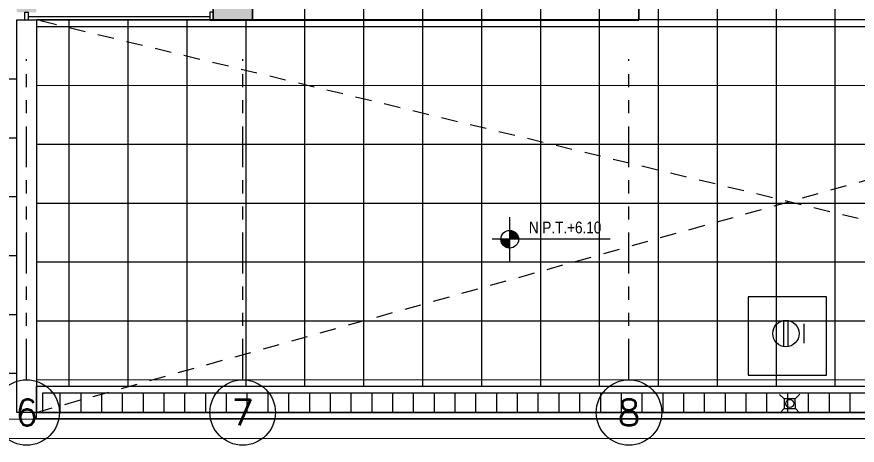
# Model space of a CAD drawing. Header units: millimetres. Extents: x 3765 to 3833, y 1327 to 1657.
# Drawn here: x 3778.82 to 3785.24, y 1478.49 to 1481.76 of the extents above; entities that cross this region are included whole.
import ezdxf
from ezdxf.enums import TextEntityAlignment as Align
from ezdxf.xclip import XClip

# ---------------------------------------------------------------- set-up
doc = ezdxf.new("R2010")
doc.units = ezdxf.units.MM
doc.header["$XCLIPFRAME"] = 2
for name, pattern in [('ACAD_ISO07W100', [3, 0, -3]), ('CONTINUO', [0]), ('HIDDEN2', [0.1875, 0.125, -0.0625]), ('PHANTOM', [63.5, 31.75, -6.35, 6.35, -6.35, 6.35, -6.35]), ('PHANTOM2', [1.25, 0.625, -0.125, 0.125, -0.125, 0.125, -0.125]), ('X-REF_DP_Arquitectura$0$HIDDEN', [0.375, 0.25, -0.125])]:
    doc.linetypes.add(name, pattern=pattern)
doc.layers.get('0').update_dxf_attribs({"color": 251, "lineweight": 9})
for name, color, linetype, lineweight in [('A-EJES', 251, 'PHANTOM', 13), ('A-HATCH', 251, 'Continuous', 13), ('A-MOBILIARIO', 251, 'Continuous', 13), ('A-MURO BAJO', 251, 'Continuous', 13), ('A-MUROS', 251, 'Continuous', 13), ('A-NIVELES-NPT', 251, 'Continuous', 13), ('A-PROYECCIONES', 251, 'HIDDEN2', 13), ('A_20_Estructuras', 251, 'Continuous', 13), ('A_30_DispositivosSanit', 251, 'Continuous', 13), ('A_50_Vigas', 251, 'X-REF_DP_Arquitectura$0$HIDDEN', 13), ('A_60_HatchEstructuras', 251, 'Continuous', 13)]:
    doc.layers.add(name, color=color, linetype=linetype, lineweight=lineweight)
doc.styles.add('R80', font='ARIALN.TTF', dxfattribs={"height": 2.03})
doc.styles.add('ROMANS', font='romans.shx', dxfattribs={"width": 0.8})

# ---------------------------------------------------------------- blocks, each defined once
blk = doc.blocks.new('A$C9f73720c')
at = {"layer": 'A-MURO BAJO', "ltscale": 0.5, "elevation": 0}
blk.add_lwpolyline([(22.781, 127.4093), (19.8535, 128.0646), (17.1449, 115.964), (20.0724, 115.3087)], close=True, dxfattribs=at)
at = {"layer": 'A-MUROS', "color": 3}
blk.add_lwpolyline([(22.781, 127.4093), (19.8535, 128.0646), (19.8863, 128.211), (22.8138, 127.5556)], close=True, dxfattribs=at)
at = {"layer": 'A-PROYECCIONES'}
for p, q in [((19.8535, 128.0646), (20.5359, 115.2049, 0)), ((17.1446, 115.9641, 0), (22.781, 127.4093))]:
    blk.add_line(p, q, dxfattribs=at)
blk = doc.blocks.new('ESTRUC_P1')
at = {"layer": 'A_60_HatchEstructuras'}
h = blk.add_hatch(color=256, dxfattribs=at)
h.dxf.hatch_style = 1
h.paths.add_polyline_path([(9.15, -7.725), (10.65, -7.725), (10.65, -8.475), (10.8, -8.475), (10.8, -7.525), (9, -7.525), (9, -8.4), (7.5, -8.4), (7.5, -7.9), (7.35, -7.9), (7.35, -8.6), (9, -8.6), (9, -13.79), (9.15, -13.79)])
h.paths.add_polyline_path([(10.8, -10.625), (10.65, -10.625), (10.65, -13.7), (10.5, -13.7), (10.5, -13.85), (10.8, -13.85)])
h.paths.add_polyline_path([(7.5, -10.35), (7.35, -10.35), (7.35, -13.85), (7.65, -13.85), (7.65, -13.7), (7.5, -13.7)])
at = {"layer": 'A_20_Estructuras'}
blk.add_lwpolyline([(10.8, -10.625), (10.65, -10.625), (10.65, -13.7), (10.5, -13.7), (10.5, -13.85), (10.8, -13.85)], close=True, dxfattribs=at)
at = {"layer": 'A_50_Vigas'}
blk.add_lwpolyline([(13.75, -13.375), (13.75, -13.85), (10.8, -13.85)], dxfattribs=at)
blk = doc.blocks.new('DPTO 75')
at = {"layer": 'A-MOBILIARIO'}
for p, q in [((-1.375, 6.325, 0), (0.0125, 6.325, 0)), ((-1.375, 6.3, 0), (0.0125, 6.3, 0))]:
    blk.add_line(p, q, dxfattribs=at)
at = {"layer": 'A-MOBILIARIO', "elevation": 0}
for points in [[(-1.4, 6.265), (-1.375, 6.265), (-1.375, 6.325), (-1.4, 6.325)], [(0.0375, 6.265), (0.0125, 6.265), (0.0125, 6.325), (0.0375, 6.325)]]:
    blk.add_lwpolyline(points, close=True, dxfattribs=at)
at = {"layer": 'A-MURO BAJO', "color": 4}
blk.add_line((-4.65, 6.325, 0), (-4.65, 5.85, 0), dxfattribs=at)
at = {"layer": 'A-MURO BAJO', "color": 4, "elevation": 0}
blk.add_lwpolyline([(-1.7, 6.325), (-4.65, 6.325)], dxfattribs=at)
at = {"layer": 'A-MUROS'}
for p, q in [((-1.7, 3.1, 0), (-1.7, 6.325, 0)), ((-1.7, 6.325, 0), (-1.4, 6.325, 0)), ((-1.4, 6.325, 0), (-1.4, 5.875, 0))]:
    blk.add_line(p, q, dxfattribs=at)
blk = doc.blocks.new('TF_P1')
at = {"color": 8, "rotation": 180}
blk.add_blockref('DPTO 75', (10.45, 3.525, 0), dxfattribs=at)
blk = doc.blocks.new('Ejes_Torre C 1var')
at = {"layer": 'A-EJES', "linetype": 'PHANTOM2', "ltscale": 0.5}
for points in [[(10.425, -2.75), (10.425, -0.3)], [(12.075, -2.7499), (12.075, -0.2999)], [(15.025, -2.75), (15.025, -0.3)]]:
    blk.add_lwpolyline(points, dxfattribs=at)
at = {"layer": 'A-EJES', "linetype": 'Continuous'}
for centre in [(10.425, -3), (12.075, -2.9999), (15.025, -3)]:
    blk.add_circle(centre, 0.25, dxfattribs=at)
at = {"layer": 'A-EJES', "linetype": 'Continuous', "style": 'ROMANS'}
for s, p in [('6', (10.425, -3)), ('7', (12.075, -2.9999)), ('8', (15.025, -3))]:
    blk.add_text(s, height=0.2, dxfattribs=at).set_placement(p, align=Align.MIDDLE_CENTER)
blk = doc.blocks.new('SIM NIVEL PLANTA')
at = {"linetype": 'Continuous'}
h = blk.add_hatch(dxfattribs=at)
h.set_pattern_fill('_USER', color=0, scale=0.089997, angle=45, style=0, pattern_type=0)
h.set_pattern_definition([(45, (31854.49523, 23864.84028), (-0.06363728001, 0.06363728001), [])])
h.paths.add_polyline_path([(-17.33, 0), (-15.98, 0, 0.409209), (-17.33, 1.33)])
h.paths.add_polyline_path([(-18.68, 0, 0.004279), (-18.68, -0.02, 0.414214), (-17.33, -1.37), (-17.33, 0)])
at = {"color": 0}
for p, q in [((-17.33, -3.58), (-17.33, 3.34)), ((-2, 0), (-20, 0))]:
    blk.add_line(p, q, dxfattribs=at)
at = {"color": 0, "linetype": 'Continuous'}
blk.add_circle((-17.33, -0.02), 1.35, dxfattribs=at)
at = {"color": 0, "style": 'R80'}
blk.add_attdef('N.P.T.+0.00', text='', height=1.8, dxfattribs=at).set_placement((-8.87, 1.77), align=Align.MIDDLE_CENTER)
blk = doc.blocks.new('NIVELES')
at = {"layer": 'A-NIVELES-NPT'}
ref = blk.add_blockref('SIM NIVEL PLANTA', (-12.0196, -15.0501, 0), dxfattribs=dict(at, xscale=0.05, yscale=0.05, zscale=0.05))
ref.add_attrib('N.P.T.+0.00', 'N.P.T.+6.10', dxfattribs={"layer": '0', "height": 0.09, "style": 'R80'}).set_placement((-12.4632, -14.9614, 0), align=Align.MIDDLE_CENTER)
blk = doc.blocks.new('0-sumidero')
for p, q in [((-0.0421, 0.0382), (-0.0763, 0.0724)), ((0.0435, 0.0382), (0.0777, 0.0724)), ((0.0435, 0.0382), (-0.0421, 0.0382)), ((-0.0421, 0.0382), (-0.0421, -0.0369)), ((0.0435, -0.0369), (0.0435, 0.0382)), ((-0.0421, -0.0369), (-0.0763, -0.0711)), ((-0.0421, -0.0369), (0.0435, -0.0369)), ((0.0435, -0.0369), (0.0777, -0.0711))]:
    blk.add_line(p, q)
blk.add_circle((0, 0), 0.0303)
blk = doc.blocks.new('sum')
at = {"layer": 'A_30_DispositivosSanit', "rotation": 45.00000007321594}
blk.add_blockref('0-sumidero', (0, 0), dxfattribs=at)
blk = doc.blocks.new('R')
at = {"layer": 'A_30_DispositivosSanit', "linetype": 'Continuous'}
for p, q in [((-0.0083, -0.0497), (-0.0083, 0.0497)), ((0.0083, -0.0497), (0.0083, 0.0497)), ((0.0694, -0.0367), (0.0694, 0.0367))]:
    blk.add_line(p, q, dxfattribs=at)
blk.add_circle((0, 0), 0.0504, dxfattribs=at)
blk = doc.blocks.new('IS-pluviales_26.03.2025')
at = {"layer": 'A_30_DispositivosSanit', "linetype": 'CONTINUO'}
h = blk.add_hatch(dxfattribs=at)
h.set_pattern_fill('ANSI31', color=256, scale=0.05, angle=45)
h.set_pattern_definition([(90, (450.9598, -195366.45133), (-0.15875, 0), [])])
h.paths.add_polyline_path([(-38.149, -16.6495), (-25.8499, -16.6495), (-25.8499, -16.7995), (-38.149, -16.7995)])
at = {"layer": 'A_30_DispositivosSanit', "elevation": 0}
blk.add_lwpolyline([(-32.7642, -16.5151), (-32.1642, -16.5151), (-32.1642, -15.9151), (-32.7642, -15.9151)], close=True, dxfattribs=at)
at = {"layer": 'A_30_DispositivosSanit', "linetype": 'CONTINUO', "elevation": 0}
for points in [[(-38.199, -16.5995), (-25.7999, -16.5995), (-25.7999, -16.8495), (-38.199, -16.8495)], [(-38.149, -16.6495), (-25.8499, -16.6495), (-25.8499, -16.7995), (-38.149, -16.7995)]]:
    blk.add_lwpolyline(points, close=True, dxfattribs=at)
at = {"layer": 'A_30_DispositivosSanit', "linetype": 'Continuous', "xscale": 2, "yscale": 2, "zscale": 2}
blk.add_blockref('R', (-32.4752, -16.1967, 0), dxfattribs=at)
at = {"layer": 'A_30_DispositivosSanit', "rotation": 135.4214501941968}
blk.add_blockref('sum', (-32.4453, -16.7325, 0), dxfattribs=at)

msp = doc.modelspace()

# ---------------------------------------------------------------- hatches: boundary and pattern name
at = {"layer": 'A-HATCH'}
h = msp.add_hatch(dxfattribs=at)
h.set_pattern_fill('_USER', color=256, scale=0.45, angle=0.00187, double=1, pattern_type=0)
h.set_pattern_definition([(0.002, (3774.4721, 1481.7379), (-1.5e-05, 0.45), []), (90.002, (3774.4721, 1481.7379), (-0.45, -1.5e-05), [])])
h.paths.add_polyline_path([(3778.822, 1481.738), (3778.8226, 1478.9376), (3768.6228, 1478.9376), (3768.6221, 1484.5347), (3769.8214, 1484.5379), (3769.8221, 1481.7378), (3774.4721, 1481.7379), (3774.4721, 1482.8379), (3777.1721, 1482.8379), (3777.1721, 1481.7379)])
h = msp.add_hatch(dxfattribs=at)
h.set_pattern_fill('_USER', color=256, scale=0.45, angle=0.00187, double=1, pattern_type=0)
h.set_pattern_definition([(0.002, (3791.3726, 1478.98905), (-1.5e-05, 0.45), []), (90.002, (3791.3726, 1478.98905), (-0.45, -1.5e-05), [])])
h.paths.add_polyline_path([(3778.972, 1481.7378), (3778.973, 1478.9388), (3791.3731, 1478.9389), (3791.372, 1482.2137), (3783.4221, 1482.2129), (3783.4221, 1482.4129), (3780.6221, 1482.4129), (3780.6221, 1481.7379)])

# ---------------------------------------------------------------- next in the draw order: block references
at = {"color": 7, "linetype": 'ACAD_ISO07W100', "ltscale": 5, "true_color": 0xffffff}
ref = msp.add_blockref('A$C9f73720c', (3908.2809, 1487.3354), dxfattribs=dict(at, rotation=102.6156181418625))
XClip(ref).set_block_clipping_path([(22.1542253106, 140.4101169162), (10.3600901397, 87.7136669306), (29.6608346476, 83.3939150368), (41.4549698184, 136.0903650224)])

# ---------------------------------------------------------------- next in the draw order: linework, layer by layer
at = {"layer": 'A-MUROS'}
for points in [[(3768.4719, 1478.6895), (3791.3726, 1478.688)], [(3795.3221, 1478.6878), (3818.5218, 1478.6864), (3818.5221, 1478.5364), (3768.4721, 1478.5395), (3768.4721, 1478.7395)]]:
    msp.add_lwpolyline(points, dxfattribs=at)

# ---------------------------------------------------------------- next in the draw order: block references
at = {"color": 251}
msp.add_blockref('ESTRUC_P1', (3769.8221, 1495.5876), dxfattribs=at)

# ---------------------------------------------------------------- next in the draw order: block references
msp.add_blockref('TF_P1', (3768.4721, 1484.5379), dxfattribs=at)

# ---------------------------------------------------------------- next in the draw order: block references
msp.add_blockref('NIVELES', (3795.4725, 1495.1136, 0))
at = {"layer": 'A-MUROS', "color": 3}
msp.add_blockref('Ejes_Torre C 1var', (3768.4721, 1481.7379), dxfattribs=at)
at = {"layer": 'A_30_DispositivosSanit'}
msp.add_blockref('IS-pluviales_26.03.2025', (3817.1711, 1495.5383, 0), dxfattribs=at)

doc.saveas('drawing.dxf')
